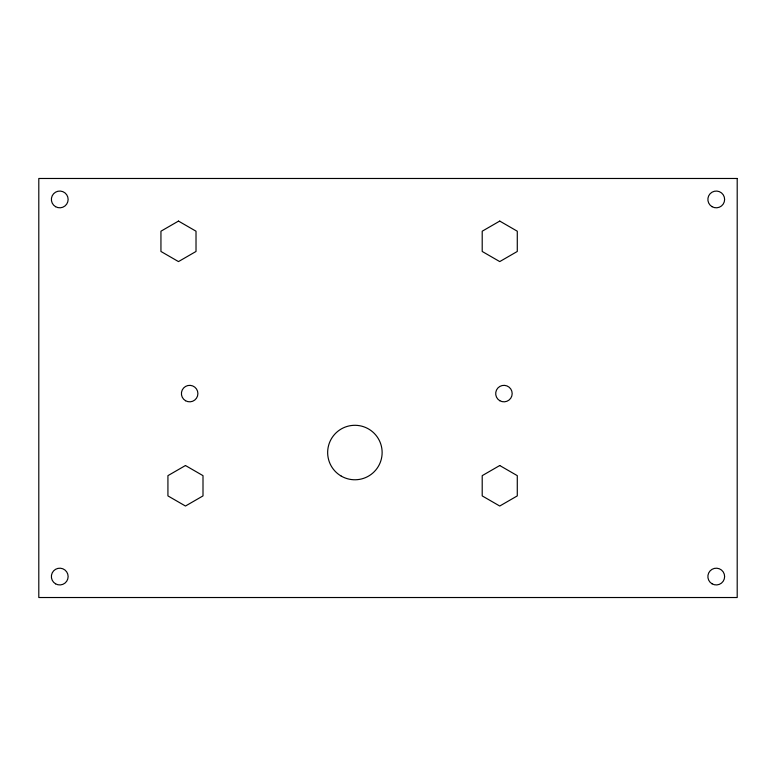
<?xml version="1.0" encoding="UTF-8"?>
<svg xmlns="http://www.w3.org/2000/svg" width="776" height="776" viewBox="0 0 776 776"><rect width="100%" height="100%" fill="white"/><g stroke="black" fill="none" stroke-linecap="round" stroke-linejoin="round"><path stroke-width="1.16" d="M178.48 221.082L160.942 231.209L160.942 251.463L178.48 261.59L196.018 251.463L196.018 231.209L178.48 221.082M499.744 221.082L482.206 231.209L482.206 251.463L499.744 261.59L517.282 251.463L517.282 231.209L499.744 221.082M185.464 465.522L167.926 475.649L167.926 495.903L185.464 506.03L203.002 495.903L203.002 475.649L185.464 465.522M499.744 465.522L482.206 475.649L482.206 495.903L499.744 506.03L517.282 495.903L517.282 475.649L499.744 465.522M737.2 178.48L38.8 178.48L38.8 597.52L737.2 597.52L737.2 178.48M341.275 476.125A27.238 27.238 0 0 0 382.131 452.534A27.238 27.238 0 0 0 341.275 428.944A27.238 27.238 0 0 0 341.275 476.125M185.532 400.726A8.245 8.245 0 0 0 197.899 393.587A8.245 8.245 0 0 0 185.532 386.448A8.245 8.245 0 0 0 185.532 400.726M499.812 400.726A8.245 8.245 0 0 0 512.179 393.587A8.245 8.245 0 0 0 499.812 386.448A8.245 8.245 0 0 0 499.812 400.726M55.562 583.824A8.381 8.381 0 0 0 68.133 576.568A8.381 8.381 0 0 0 55.562 569.312A8.381 8.381 0 0 0 55.562 583.824M55.562 206.688A8.381 8.381 0 0 0 68.133 199.432A8.381 8.381 0 0 0 55.562 192.176A8.381 8.381 0 0 0 55.562 206.688M712.058 206.688A8.381 8.381 0 0 0 724.629 199.432A8.381 8.381 0 0 0 712.058 192.176A8.381 8.381 0 0 0 712.058 206.688M712.058 583.824A8.381 8.381 0 0 0 724.629 576.568A8.381 8.381 0 0 0 712.058 569.312A8.381 8.381 0 0 0 712.058 583.824"/></g></svg>
